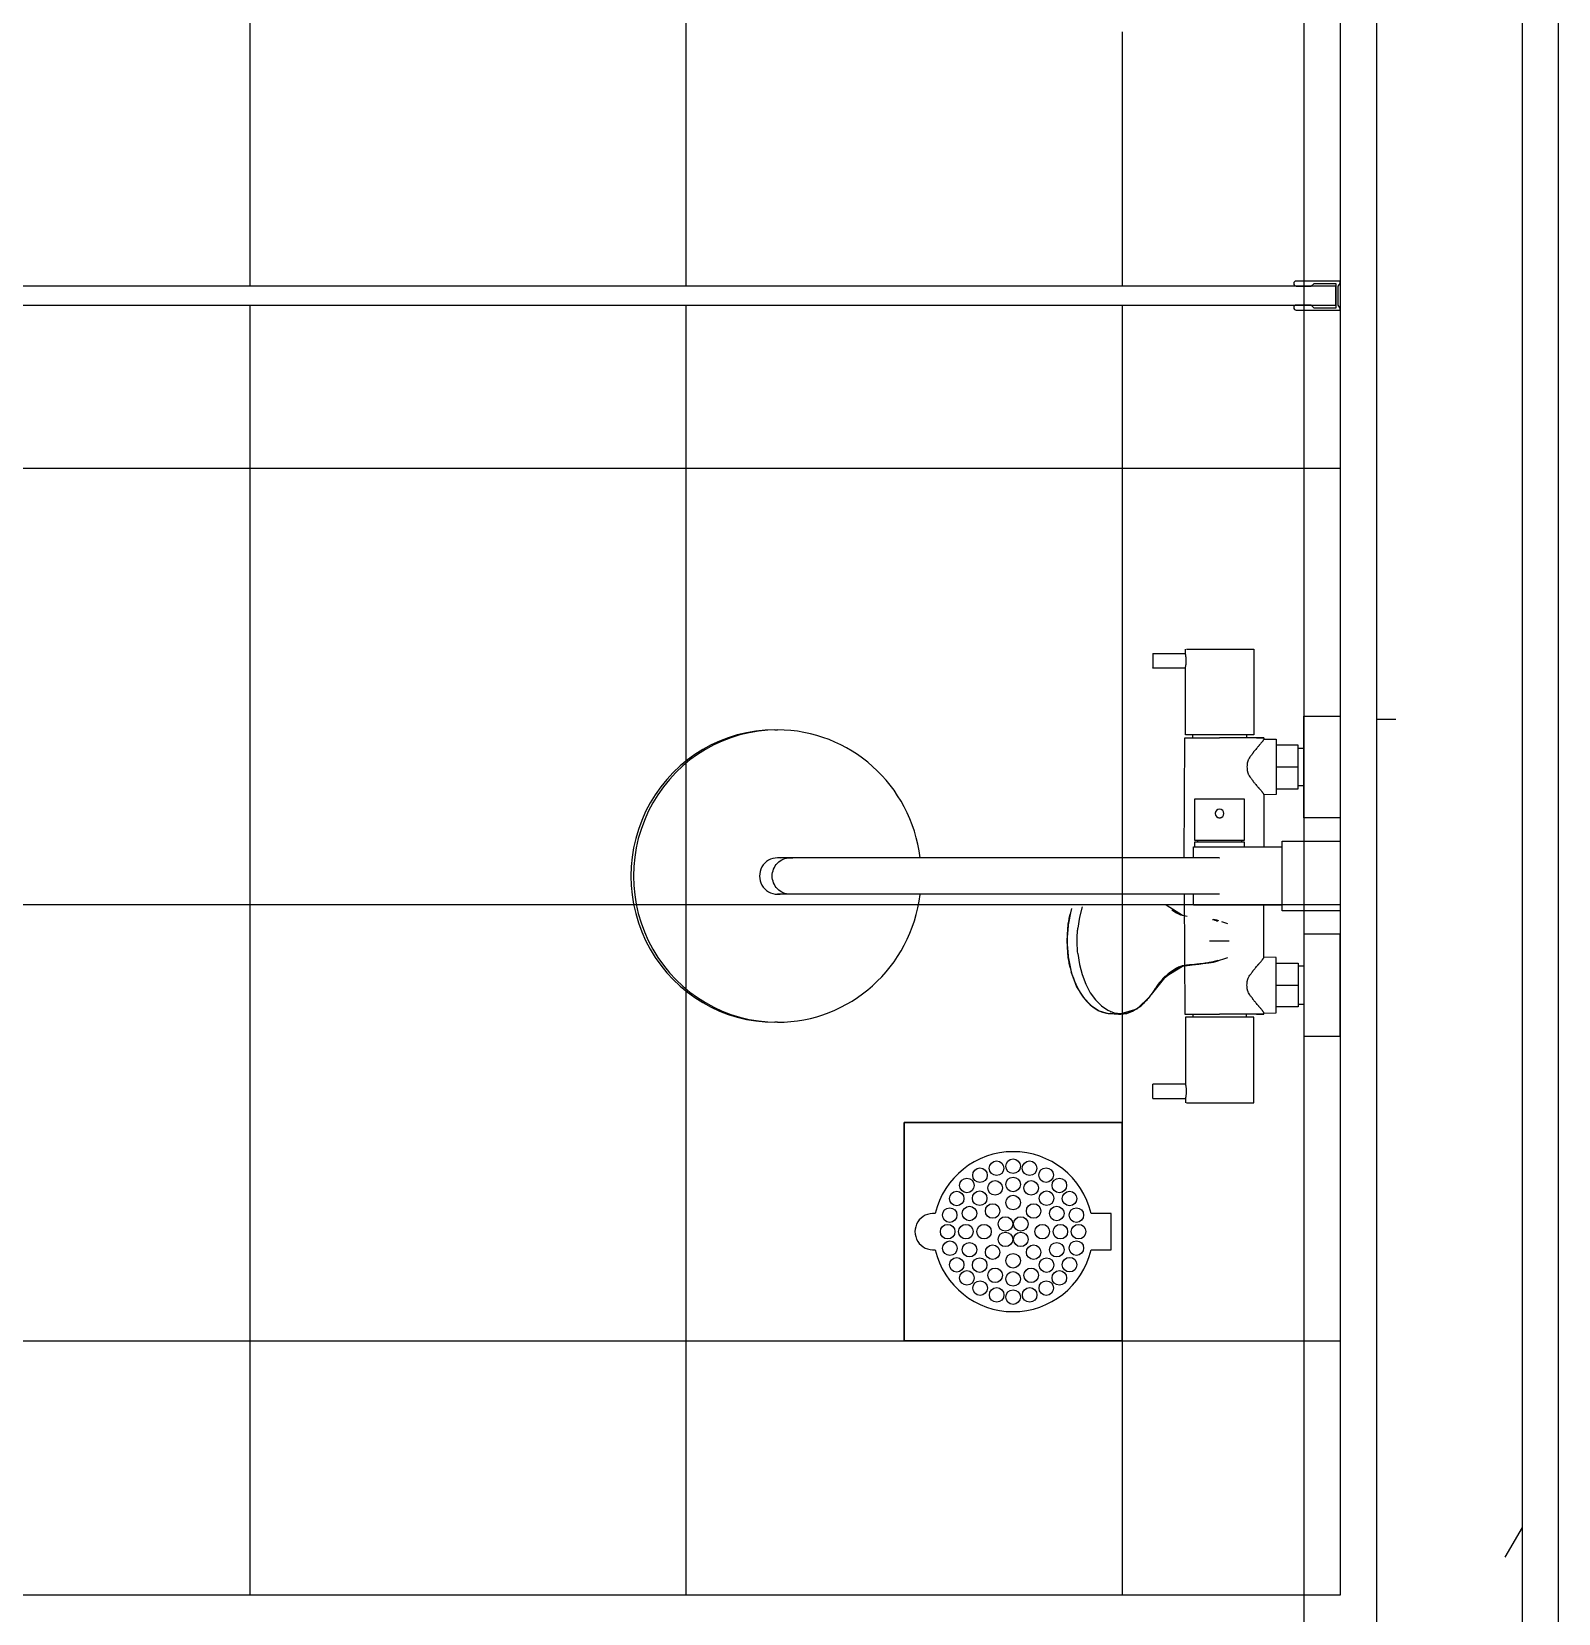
# Model space of a CAD drawing. Header units: millimetres. Extents: x -145636 to 131102, y -135903 to -7470.
# Drawn here: x 26745 to 27795, y -116861 to -115773 of the extents above; entities that cross this region are included whole.
import ezdxf

# ---------------------------------------------------------------- set-up
doc = ezdxf.new("R2010")
doc.units = ezdxf.units.MM
doc.layers.add('M_ARCHI', color=8, linetype='Continuous')

# ---------------------------------------------------------------- blocks, each defined once
blk = doc.blocks.new('RF Archi 21.10.2024')
at = {"layer": 'M_ARCHI', "color": 8}
for p, q in [((-138786, -25375.2), (-138786, -138101)), ((-138636, -126778.5), (-138636, -134028.5)), ((-138636, -126778.5), (-138636, -134028.5)), ((-138611, -134028.5), (-138611, -126778.5)), ((-138761, -129953.5), (-138761, -133253.5)), ((-138736, -129953.5), (-138736, -133278.5)), ((-138764, -132353.5), (-140545, -132353.5)), ((-138761, -132350), (-138791.3, -132350)), ((-138791.3, -132353.5), (-138781, -132353.5)), ((-138781, -132353.5), (-138779, -132351.5)), ((-138779, -132351.5), (-138764, -132351.5)), ((-138764, -132351.5), (-138764, -132368.5)), ((-138764, -132366.5), (-138764, -132353.5)), ((-138762.5, -132353.5), (-138761, -132351.5)), ((-138762.5, -132366.5), (-138762.5, -132353.5)), ((-138761, -132351.5), (-138761, -132350)), ((-140545, -132366.5), (-138764, -132366.5)), ((-138781, -132366.5), (-138791.3, -132366.5)), ((-138791.3, -132370), (-138761, -132370)), ((-138779, -132368.5), (-138781, -132366.5)), ((-138764, -132368.5), (-138779, -132368.5)), ((-138761, -132368.5), (-138762.5, -132366.5)), ((-138761, -132370), (-138761, -132368.5)), ((-138890, -132606), (-138890, -132616)), ((-138890, -132606.1), (-138890, -132606)), ((-138890, -132606), (-138890, -132606.1)), ((-138890, -132606.1), (-138890, -132606)), ((-138890, -132606), (-138867.5, -132606)), ((-138867.5, -132606), (-138867.5, -132603)), ((-138866.7, -132603), (-138844, -132603)), ((-138844, -132603), (-138820.5, -132603)), ((-138820.5, -132603), (-138820.5, -132662)), ((-138890, -132616), (-138890, -132615.8)), ((-138890, -132615.8), (-138890, -132616)), ((-138890, -132616), (-138890, -132615.8)), ((-138867.5, -132616), (-138890, -132616)), ((-138867.5, -132662), (-138867.5, -132616)), ((-138786, -132719), (-138786, -132649)), ((-138786, -132649), (-138761, -132649)), ((-138761, -132649), (-138761, -132719)), ((-139149.9, -132658.5), (-139148.1, -132658.5)), ((-138868.3, -132746.5), (-138868, -132664)), ((-138868, -132664), (-138844, -132664)), ((-138844, -132662), (-138867.5, -132662)), ((-138862.5, -132664), (-138862.5, -132662)), ((-138820.5, -132662), (-138844, -132662)), ((-138825.5, -132662), (-138825.5, -132664)), ((-138813.5, -132664), (-138813.5, -132664.8)), ((-138813.5, -132664.8), (-138805, -132665)), ((-138805, -132665), (-138805, -132703)), ((-138790, -132669), (-138805, -132669)), ((-138790, -132684), (-138790, -132669)), ((-138790, -132671), (-138786, -132671)), ((-138805, -132684), (-138790, -132684)), ((-138790, -132699), (-138790, -132684)), ((-138861, -132734.5), (-138861, -132706)), ((-138861, -132706), (-138844, -132706)), ((-138844, -132706), (-138827, -132706)), ((-138827, -132706), (-138827, -132734.5)), ((-138805, -132703), (-138813.5, -132703.2)), ((-138813.5, -132703.2), (-138813.5, -132739.1)), ((-138805, -132699), (-138790, -132699)), ((-138786, -132697), (-138790, -132697)), ((-138761, -132719), (-138786, -132719)), ((-138862, -132746.4), (-138862, -132739)), ((-138862, -132739), (-138801, -132739)), ((-138844, -132734.5), (-138861, -132734.5)), ((-138861, -132739), (-138861, -132735.5)), ((-138861, -132735.5), (-138844, -132735.5)), ((-138859, -132735.5), (-138859, -132734.5)), ((-138827, -132734.5), (-138844, -132734.5)), ((-138844, -132735.5), (-138827, -132735.5)), ((-138829, -132734.5), (-138829, -132735.5)), ((-138827, -132735.5), (-138827, -132739)), ((-138801, -132783), (-138801, -132735)), ((-138801, -132735), (-138761, -132735)), ((-138761, -132735), (-138761, -132783)), ((-139139.4, -132746.5), (-139148.1, -132746.5)), ((-139138.9, -132746.5), (-139139.4, -132746.5)), ((-139138.3, -132746.5), (-139138.9, -132746.5)), ((-139137.6, -132746.5), (-139138.3, -132746.5)), ((-139136.8, -132746.5), (-139137.6, -132746.5)), ((-139136, -132746.5), (-139136.8, -132746.5)), ((-139135.1, -132746.5), (-139136, -132746.5)), ((-139134.1, -132746.5), (-139135.1, -132746.5)), ((-139133.1, -132746.5), (-139134.1, -132746.5)), ((-139131.9, -132746.5), (-139133.1, -132746.5)), ((-139130.7, -132746.5), (-139131.9, -132746.5)), ((-139129.5, -132746.5), (-139130.7, -132746.5)), ((-139128.2, -132746.5), (-139129.5, -132746.5)), ((-139126.8, -132746.5), (-139128.2, -132746.5)), ((-139125.3, -132746.5), (-139126.8, -132746.5)), ((-139123.8, -132746.5), (-139125.3, -132746.5)), ((-139122.3, -132746.5), (-139123.8, -132746.5)), ((-139120.7, -132746.5), (-139122.3, -132746.5)), ((-139119, -132746.5), (-139120.7, -132746.5)), ((-139117.3, -132746.5), (-139119, -132746.5)), ((-139115.6, -132746.5), (-139117.3, -132746.5)), ((-139113.8, -132746.5), (-139115.6, -132746.5)), ((-139112, -132746.5), (-139113.8, -132746.5)), ((-139110.1, -132746.5), (-139112, -132746.5)), ((-139108.3, -132746.5), (-139110.1, -132746.5)), ((-139106.3, -132746.5), (-139108.3, -132746.5)), ((-139104.4, -132746.5), (-139106.3, -132746.5)), ((-139102.4, -132746.5), (-139104.4, -132746.5)), ((-139100.4, -132746.5), (-139102.4, -132746.5)), ((-139098.4, -132746.5), (-139100.4, -132746.5)), ((-139096.4, -132746.5), (-139098.4, -132746.5)), ((-139094.4, -132746.5), (-139096.4, -132746.5)), ((-139092.4, -132746.5), (-139094.4, -132746.5)), ((-139090.3, -132746.5), (-139092.4, -132746.5)), ((-139090, -132746.5), (-139090.3, -132746.5)), ((-138894, -132746.5), (-139090, -132746.5)), ((-138892, -132746.5), (-138894, -132746.5)), ((-138890, -132746.5), (-138892, -132746.5)), ((-138888, -132746.5), (-138890, -132746.5)), ((-138886, -132746.5), (-138888, -132746.5)), ((-138884.1, -132746.5), (-138886, -132746.5)), ((-138882.1, -132746.5), (-138884.1, -132746.5)), ((-138880.2, -132746.5), (-138882.1, -132746.5)), ((-138878.3, -132746.5), (-138880.2, -132746.5)), ((-138876.4, -132746.5), (-138878.3, -132746.5)), ((-138874.5, -132746.5), (-138876.4, -132746.5)), ((-138872.7, -132746.5), (-138874.5, -132746.5)), ((-138870.9, -132746.5), (-138872.7, -132746.5)), ((-138869.2, -132746.5), (-138870.9, -132746.5)), ((-138867.4, -132746.5), (-138869.2, -132746.5)), ((-138865.8, -132746.5), (-138867.4, -132746.5)), ((-138864.1, -132746.5), (-138865.8, -132746.5)), ((-138862.6, -132746.5), (-138864.1, -132746.5)), ((-138861, -132746.5), (-138862.6, -132746.5)), ((-138859.6, -132746.5), (-138861, -132746.5)), ((-138858.1, -132746.5), (-138859.6, -132746.5)), ((-138856.8, -132746.5), (-138858.1, -132746.5)), ((-138855.5, -132746.5), (-138856.8, -132746.5)), ((-138854.2, -132746.5), (-138855.5, -132746.5)), ((-138853, -132746.5), (-138854.2, -132746.5)), ((-138851.9, -132746.5), (-138853, -132746.5)), ((-138850.9, -132746.5), (-138851.9, -132746.5)), ((-138849.9, -132746.5), (-138850.9, -132746.5)), ((-138849, -132746.5), (-138849.9, -132746.5)), ((-138848.2, -132746.5), (-138849, -132746.5)), ((-138847.4, -132746.5), (-138848.2, -132746.5)), ((-138846.7, -132746.5), (-138847.4, -132746.5)), ((-138846.1, -132746.5), (-138846.7, -132746.5)), ((-138845.6, -132746.5), (-138846.1, -132746.5)), ((-138845.1, -132746.5), (-138845.6, -132746.5)), ((-138844.7, -132746.5), (-138845.1, -132746.5)), ((-138844.4, -132746.5), (-138844.7, -132746.5)), ((-138844.4, -132746.5), (-138844.2, -132746.5)), ((-138844.2, -132746.5), (-138844.4, -132746.5)), ((-138844.2, -132746.5), (-138844.1, -132746.5)), ((-138844.1, -132746.5), (-138844.2, -132746.5)), ((-138844.1, -132746.5), (-138844, -132746.5)), ((-138844, -132746.5), (-138844.1, -132746.5)), ((-139139.4, -132771.5), (-139148.1, -132771.5)), ((-139138.8, -132771.5), (-139139.4, -132771.5)), ((-139139.4, -132771.5), (-139139.4, -132771.5)), ((-139138.2, -132771.5), (-139138.8, -132771.5)), ((-139137.5, -132771.5), (-139138.2, -132771.5)), ((-139136.7, -132771.5), (-139137.5, -132771.5)), ((-139135.9, -132771.5), (-139136.7, -132771.5)), ((-139134.9, -132771.5), (-139135.9, -132771.5)), ((-139133.9, -132771.5), (-139134.9, -132771.5)), ((-139132.9, -132771.5), (-139133.9, -132771.5)), ((-139131.7, -132771.5), (-139132.9, -132771.5)), ((-139130.5, -132771.5), (-139131.7, -132771.5)), ((-139129.3, -132771.5), (-139130.5, -132771.5)), ((-139127.9, -132771.5), (-139129.3, -132771.5)), ((-139126.6, -132771.5), (-139127.9, -132771.5)), ((-139125.1, -132771.5), (-139126.6, -132771.5)), ((-139123.6, -132771.5), (-139125.1, -132771.5)), ((-139122, -132771.5), (-139123.6, -132771.5)), ((-139120.4, -132771.5), (-139122, -132771.5)), ((-139118.8, -132771.5), (-139120.4, -132771.5)), ((-139117.1, -132771.5), (-139118.8, -132771.5)), ((-139115.3, -132771.5), (-139117.1, -132771.5)), ((-139113.5, -132771.5), (-139115.3, -132771.5)), ((-139111.7, -132771.5), (-139113.5, -132771.5)), ((-139109.8, -132771.5), (-139111.7, -132771.5)), ((-139108, -132771.5), (-139109.8, -132771.5)), ((-139106, -132771.5), (-139108, -132771.5)), ((-139104.1, -132771.5), (-139106, -132771.5)), ((-139102.1, -132771.5), (-139104.1, -132771.5)), ((-139100.1, -132771.5), (-139102.1, -132771.5)), ((-139098.1, -132771.5), (-139100.1, -132771.5)), ((-139096.1, -132771.5), (-139098.1, -132771.5)), ((-139094.1, -132771.5), (-139096.1, -132771.5)), ((-139092, -132771.5), (-139094.1, -132771.5)), ((-139090, -132771.5), (-139092, -132771.5)), ((-138894, -132771.5), (-139090, -132771.5)), ((-138893.5, -132771.5), (-138894, -132771.5)), ((-138891.5, -132771.5), (-138893.5, -132771.5)), ((-138889.5, -132771.5), (-138891.5, -132771.5)), ((-138887.5, -132771.5), (-138889.5, -132771.5)), ((-138885.5, -132771.5), (-138887.5, -132771.5)), ((-138883.5, -132771.5), (-138885.5, -132771.5)), ((-138881.6, -132771.5), (-138883.5, -132771.5)), ((-138879.7, -132771.5), (-138881.6, -132771.5)), ((-138877.8, -132771.5), (-138879.7, -132771.5)), ((-138875.9, -132771.5), (-138877.8, -132771.5)), ((-138874, -132771.5), (-138875.9, -132771.5)), ((-138872.2, -132771.5), (-138874, -132771.5)), ((-138870.4, -132771.5), (-138872.2, -132771.5)), ((-138868.7, -132771.5), (-138870.4, -132771.5)), ((-138867, -132771.5), (-138868.7, -132771.5)), ((-138868.3, -132771.5), (-138868, -132854)), ((-138865.3, -132771.5), (-138867, -132771.5)), ((-138863.7, -132771.5), (-138865.3, -132771.5)), ((-138862.1, -132771.5), (-138863.7, -132771.5)), ((-138860.6, -132771.5), (-138862.1, -132771.5)), ((-138862, -132779), (-138862, -132771.6)), ((-138859.2, -132771.5), (-138860.6, -132771.5)), ((-138857.8, -132771.5), (-138859.2, -132771.5)), ((-138856.4, -132771.5), (-138857.8, -132771.5)), ((-138855.1, -132771.5), (-138856.4, -132771.5)), ((-138853.9, -132771.5), (-138855.1, -132771.5)), ((-138852.7, -132771.5), (-138853.9, -132771.5)), ((-138851.6, -132771.5), (-138852.7, -132771.5)), ((-138850.6, -132771.5), (-138851.6, -132771.5)), ((-138849.7, -132771.5), (-138850.6, -132771.5)), ((-138848.8, -132771.5), (-138849.7, -132771.5)), ((-138848, -132771.5), (-138848.8, -132771.5)), ((-138847.2, -132771.5), (-138848, -132771.5)), ((-138846.5, -132771.5), (-138847.2, -132771.5)), ((-138846, -132771.5), (-138846.5, -132771.5)), ((-138845.4, -132771.5), (-138846, -132771.5)), ((-138845, -132771.5), (-138845.4, -132771.5)), ((-138844.6, -132771.5), (-138845, -132771.5)), ((-138844.4, -132771.5), (-138844.6, -132771.5)), ((-138844.2, -132771.5), (-138844.4, -132771.5)), ((-138844, -132771.5), (-138844.2, -132771.5)), ((-138844, -132771.5), (-138844, -132771.5)), ((-138945.9, -132781.2), (-138948.3, -132792)), ((-138938.5, -132780.1), (-138940.3, -132787.2)), ((-138869.6, -132786.1), (-138880.8, -132779)), ((-138876.8, -132782.3), (-138873.6, -132784.3)), ((-138801, -132779), (-138862, -132779)), ((-138813.5, -132814.8), (-138813.5, -132778.8)), ((-138761, -132783), (-138801, -132783)), ((-138947.6, -132788.1), (-138949.1, -132803.5)), ((-138948.3, -132792), (-138949.1, -132803.5)), ((-138946.9, -132785.1), (-138947.6, -132788.1)), ((-138940.3, -132787.2), (-138941.5, -132794.8)), ((-138873.6, -132784.3), (-138870.8, -132785.7)), ((-138870.8, -132785.7), (-138866.4, -132786.6)), ((-138846, -132789.4), (-138848.2, -132788.9)), ((-138844.6, -132789.9), (-138846, -132789.4)), ((-138838.4, -132791.9), (-138842.4, -132790.4)), ((-138949.1, -132803.5), (-138947.6, -132818.8)), ((-138949.1, -132803.5), (-138948.3, -132815)), ((-138850.9, -132803.5), (-138850.8, -132803.5)), ((-138850.8, -132803.5), (-138842.2, -132803.5)), ((-138842.2, -132803.5), (-138837.4, -132803.5)), ((-138786, -132799), (-138786, -132869)), ((-138761, -132799), (-138786, -132799)), ((-138761, -132869), (-138761, -132799)), ((-138948.3, -132815), (-138945.9, -132825.7)), ((-138941.5, -132812.2), (-138940.3, -132819.7)), ((-138846.8, -132817.8), (-138838.4, -132815)), ((-138805, -132815), (-138813.5, -132814.8)), ((-138805, -132853), (-138805, -132815)), ((-138947.6, -132818.8), (-138946.9, -132821.9)), ((-138946.2, -132824.6), (-138943.3, -132832.6)), ((-138945.9, -132825.7), (-138942.3, -132835.1)), ((-138940.3, -132819.7), (-138938.5, -132826.8)), ((-138938.5, -132826.8), (-138936, -132833.4)), ((-138881.3, -132828.6), (-138877.6, -132825.3)), ((-138880.8, -132827.9), (-138869.6, -132820.9)), ((-138877.6, -132825.3), (-138876.8, -132824.6)), ((-138876.8, -132824.6), (-138875.4, -132823.7)), ((-138875.4, -132823.7), (-138871.6, -132821.6)), ((-138871.6, -132821.6), (-138867.7, -132820.5)), ((-138869.6, -132820.9), (-138861.3, -132819.8)), ((-138867.7, -132820.5), (-138858.2, -132819.6)), ((-138861.3, -132819.8), (-138855.5, -132819.2)), ((-138858.2, -132819.6), (-138846.8, -132817.8)), ((-138855.5, -132819.2), (-138851.3, -132818.6)), ((-138851.3, -132818.6), (-138848.2, -132818.1)), ((-138848.2, -132818.1), (-138846, -132817.5)), ((-138846, -132817.5), (-138844.6, -132817)), ((-138805, -132819), (-138790, -132819)), ((-138790, -132819), (-138790, -132834)), ((-138786, -132821), (-138790, -132821)), ((-138943.3, -132832.6), (-138941.2, -132836.9)), ((-138942.3, -132835.1), (-138937.6, -132842.6)), ((-138936, -132833.4), (-138932.9, -132839.3)), ((-138891.9, -132841.9), (-138886, -132834.3)), ((-138890.8, -132840.5), (-138880.8, -132827.9)), ((-138886, -132834.3), (-138884.6, -132832.5)), ((-138884.6, -132832.5), (-138882.8, -132830.2)), ((-138882.8, -132830.2), (-138881.3, -132828.6)), ((-138805, -132834), (-138790, -132834)), ((-138790, -132834), (-138790, -132849)), ((-138938.9, -132840.7), (-138936.7, -132843.6)), ((-138937.6, -132842.6), (-138932.4, -132848.1)), ((-138936.7, -132843.6), (-138932.9, -132847.5)), ((-138932.9, -132839.3), (-138929.3, -132844.2)), ((-138932.4, -132848.1), (-138926.9, -132851.6)), ((-138929.3, -132844.2), (-138925.3, -132848.3)), ((-138925.3, -132848.3), (-138920.9, -132851.2)), ((-138903.8, -132852), (-138898, -132848.3)), ((-138900.7, -132850.2), (-138891.9, -132841.9)), ((-138898, -132848.3), (-138891.9, -132841.9)), ((-138891.9, -132841.9), (-138890.8, -132840.5)), ((-138790, -132849), (-138805, -132849)), ((-138790, -132847), (-138786, -132847)), ((-139148.1, -132859.5), (-139149.9, -132859.5)), ((-138926.9, -132851.6), (-138920.6, -132853.4)), ((-138920.9, -132851.2), (-138916.4, -132853)), ((-138920.6, -132853.4), (-138920.3, -132853.4)), ((-138920.3, -132853.4), (-138912.8, -132853.9)), ((-138918.7, -132853.5), (-138917.4, -132853.6)), ((-138917.4, -132853.6), (-138916.1, -132853.7)), ((-138916.4, -132853), (-138911.7, -132853.6)), ((-138916.1, -132853.7), (-138914.8, -132853.8)), ((-138914.8, -132853.8), (-138913.5, -132853.9)), ((-138913.5, -132853.9), (-138912.2, -132853.9)), ((-138912.2, -132853.9), (-138907.9, -132853.4)), ((-138911.7, -132853.6), (-138900.7, -132850.2)), ((-138907.9, -132853.4), (-138903.8, -132852)), ((-138868, -132854), (-138844, -132854)), ((-138844, -132856), (-138867.5, -132856)), ((-138867.5, -132856), (-138867.5, -132902)), ((-138862.5, -132854), (-138862.5, -132856)), ((-138820.5, -132856), (-138844, -132856)), ((-138825.5, -132856), (-138825.5, -132854)), ((-138820.5, -132915), (-138820.5, -132856)), ((-138813.5, -132853.2), (-138805, -132853)), ((-138813.5, -132854), (-138813.5, -132853.2)), ((-138786, -132869), (-138761, -132869)), ((-138890, -132912), (-138890, -132902)), ((-138890, -132902), (-138890, -132902.1)), ((-138890, -132902.1), (-138890, -132902)), ((-138867.5, -132902), (-138890, -132902)), ((-138890, -132902), (-138890, -132902.1)), ((-138890, -132911.8), (-138890, -132912)), ((-138890, -132912), (-138890, -132911.8)), ((-138890, -132911.8), (-138890, -132912)), ((-138890, -132912), (-138867.5, -132912)), ((-138867.5, -132912), (-138867.5, -132915)), ((-138866.7, -132915), (-138844, -132915)), ((-138844, -132915), (-138820.5, -132915)), ((-139061, -132928.5), (-138911, -132928.5)), ((-139061, -133078.5), (-139061, -132928.5)), ((-138911, -132928.5), (-139061, -132928.5)), ((-139061, -132928.5), (-139061, -133078.5)), ((-138911, -132928.5), (-138911, -133078.5)), ((-138911, -133078.5), (-138911, -132928.5)), ((-138918.5, -132991), (-138932.4, -132991)), ((-138918.5, -133016), (-138918.5, -132991)), ((-138932.4, -133016), (-138918.5, -133016)), ((-138911, -133078.5), (-139061, -133078.5)), ((-139061, -133078.5), (-138911, -133078.5)), ((-138761, -133253.5), (-140711, -133253.5))]:
    blk.add_line(p, q, dxfattribs=at)
at = {"layer": 'M_ARCHI', "color": 8, "linetype": 'Continuous'}
for p, q in [((-139511, -131466.9), (-139511, -132353.5)), ((-139211, -131466.7), (-139211, -132353.5)), ((-138911, -132178.5), (-138911, -132353.5)), ((-139511, -132366.9), (-139511, -133253.5)), ((-139211, -132366.7), (-139211, -133253.5)), ((-138911, -132366.6), (-138911, -132928.5)), ((-142311, -132478.5), (-138761, -132478.5)), ((-138736, -132651.1), (-138722.8, -132651.1)), ((-142311, -132778.5), (-138761, -132778.5)), ((-142311, -133078.5), (-139061, -133078.5)), ((-138911, -133078.5), (-138911, -133253.5)), ((-138911, -133078.5), (-138761, -133078.5)), ((-138636, -133207), (-138647.8, -133227.4))]:
    blk.add_line(p, q, dxfattribs=at)
at = {"layer": 'M_ARCHI', "color": 8}
for centre in [(-138997.4, -132959.9), (-138986, -132958.5), (-138974.7, -132959.9), (-139017.8, -132971.7), (-139008.8, -132964.7), (-138998.4, -132973.4), (-138986, -132971), (-138973.6, -132973.4), (-138963.3, -132964.6), (-138954.2, -132971.7), (-139024.8, -132980.7), (-139009, -132980.5), (-138986, -132983.5), (-138963, -132980.5), (-138947.2, -132980.7), (-139029.6, -132992.1), (-139016, -132991), (-139000.1, -132989.3), (-138971.9, -132989.3), (-138956, -132991), (-138942.5, -132992.1), (-139031, -133003.5), (-139018.5, -133003.5), (-139006, -133003.5), (-138991.3, -132998.2), (-138980.7, -132998.2), (-138966, -133003.5), (-138953.5, -133003.5), (-138941, -133003.5), (-139029.5, -133014.9), (-139016, -133015.9), (-138991.3, -133008.8), (-138980.7, -133008.8), (-138956, -133015.9), (-138942.5, -133014.8), (-139024.8, -133026.3), (-139009, -133026.5), (-139000.1, -133017.6), (-138986, -133023.5), (-138971.9, -133017.6), (-138963, -133026.5), (-138947.2, -133026.2), (-139017.8, -133035.3), (-138998.4, -133033.5), (-138986, -133036), (-138973.6, -133033.5), (-138954.2, -133035.3), (-139008.7, -133042.3), (-138997.3, -133047), (-138986, -133048.5), (-138974.6, -133047), (-138963.2, -133042.3)]:
    blk.add_circle(centre, 5, dxfattribs=at)
for centre, radius, start, end in [((-138791.3, -132351.7), 1.75, 90, 180), ((-138791.3, -132351.7), 1.75, 180, 270), ((-138791.3, -132368.2), 1.75, 90, 180), ((-138791.3, -132368.2), 1.75, 180, 270), ((-138844, -132716), 3, 90, 270), ((-138844, -132716), 3, 270, 90), ((-138986, -133003.5), 55, 13.1366, 166.95), ((-139041, -133003.5), 12.5, 83.475, 276.525), ((-138986, -133003.5), 55, 193.05, 346.8634)]:
    blk.add_arc(centre, radius, start, end, dxfattribs=at)
for centre, major_axis, ratio, start_param, end_param in [((-139149.9, -132759), (0, 100.5), 0.984808, 0, 3.141593), ((-139148.1, -132759), (0, 100.5), 0.984808, 0, 3.141593), ((-139148.1, -132759), (0, 100.5), 0.984808, 4.838199, 6.283185), ((-139148.1, -132759), (0, 12.5), 0.984808, 0, 3.141593), ((-139148.1, -132759), (0, 12.5), 0.984808, 6.132198, 6.283185), ((-139148.1, -132759), (0, 12.5), 0.984808, 3.141593, 3.29258), ((-139148.1, -132759), (0, 100.5), 0.984808, 3.141593, 4.586579), ((-138918.7, -132803.5), (0, 50), 0.603332, 1.178097, 1.570796), ((-138918.7, -132803.5), (0, 50), 0.603332, 1.570796, 3.141593)]:
    blk.add_ellipse(centre, major_axis=major_axis, ratio=ratio, start_param=start_param, end_param=end_param, dxfattribs=at)
for points, knots in [([(-138867.5, -132616), (-138867.5, -132616), (-138867.5, -132615.9), (-138867.4, -132615.7), (-138867.4, -132615.3), (-138867.3, -132614.8), (-138867.2, -132614.2), (-138867.1, -132613.5), (-138867, -132612.7), (-138867, -132611.8), (-138867, -132610.9), (-138867, -132610.2), (-138867, -132609.5), (-138867.1, -132608.6), (-138867.2, -132607.7), (-138867.3, -132607), (-138867.5, -132606.2), (-138867.5, -132606), (-138867.5, -132606)], [0, 0, 0, 0, 0.055556, 0.111111, 0.166667, 0.222222, 0.277778, 0.333333, 0.388889, 0.444444, 0.513889, 0.548611, 0.583333, 0.652778, 0.722222, 0.791667, 0.861111, 1, 1, 1, 1]), ([(-138813.5, -132664), (-138813.5, -132664), (-138815.9, -132664), (-138819.7, -132664), (-138826.6, -132664), (-138837.9, -132664), (-138844, -132664)], [0, 0, 0, 0, 0.01974667, 0.04180364, 0.07040511, 0.09897424, 0.09897424, 0.09897424, 0.09897424]), ([(-138818.7, -132664), (-138817.6, -132664), (-138815.6, -132664), (-138813.5, -132664), (-138813.5, -132664)], [0.0618589, 0.0618589, 0.0618589, 0.0618589, 0.07922757, 0.09897424, 0.09897424, 0.09897424, 0.09897424]), ([(-138813.5, -132664.8), (-138813.5, -132664.8), (-138813.5, -132665), (-138813.9, -132665.5), (-138814.1, -132665.9), (-138814.3, -132666.2), (-138814.6, -132666.5), (-138815, -132667), (-138815.6, -132667.7), (-138816.2, -132668.5), (-138816.7, -132669), (-138817, -132669.4), (-138817.2, -132669.6), (-138817.4, -132669.9), (-138817.7, -132670.3), (-138818.3, -132670.9), (-138819, -132671.7), (-138819.6, -132672.5), (-138820.2, -132673.1), (-138820.6, -132673.6), (-138820.9, -132674), (-138821, -132674.2), (-138821.1, -132674.4), (-138821.2, -132674.6), (-138821.4, -132674.8), (-138821.7, -132675.2), (-138822.1, -132675.8), (-138822.7, -132676.5), (-138823.4, -132677.5), (-138824, -132678.5), (-138824.4, -132679.4), (-138824.6, -132679.9), (-138824.7, -132680.4), (-138824.8, -132680.8), (-138825, -132681.4), (-138825.1, -132682.4), (-138825.2, -132684), (-138825.1, -132685.5), (-138825, -132686.6), (-138824.8, -132687.2), (-138824.7, -132687.6), (-138824.6, -132688), (-138824.4, -132688.6), (-138824, -132689.5), (-138823.3, -132690.5), (-138822.6, -132691.5), (-138822.1, -132692.2), (-138821.7, -132692.8), (-138821.4, -132693.2), (-138821.2, -132693.4), (-138821.1, -132693.6), (-138821, -132693.7), (-138820.8, -132694), (-138820.5, -132694.4), (-138820.1, -132694.9), (-138819.6, -132695.5), (-138818.9, -132696.3), (-138818.3, -132697.1), (-138817.7, -132697.7), (-138817.4, -132698.1), (-138817.2, -132698.3), (-138817, -132698.6), (-138816.7, -132698.9), (-138816.2, -132699.5), (-138815.5, -132700.3), (-138814.9, -132701), (-138814.5, -132701.5), (-138814.3, -132701.8), (-138814.1, -132702.1), (-138813.8, -132702.5), (-138813.5, -132703), (-138813.5, -132703.2), (-138813.5, -132703.2)], [-1, -1, -1, -1, -0.944444, -0.916667, -0.902778, -0.888889, -0.875, -0.861111, -0.833333, -0.805556, -0.791667, -0.784722, -0.777778, -0.770833, -0.763889, -0.75, -0.722222, -0.708333, -0.694444, -0.680556, -0.673611, -0.670139, -0.666667, -0.663194, -0.659722, -0.652778, -0.638889, -0.625, -0.611111, -0.583333, -0.569444, -0.5625, -0.555556, -0.548611, -0.541667, -0.527778, -0.5, -0.472222, -0.458333, -0.451389, -0.444444, -0.4375, -0.430556, -0.416667, -0.388889, -0.375, -0.361111, -0.347222, -0.340278, -0.336806, -0.333333, -0.329861, -0.326389, -0.319444, -0.305556, -0.291667, -0.277778, -0.25, -0.236111, -0.229167, -0.222222, -0.215278, -0.208333, -0.194444, -0.166667, -0.138889, -0.125, -0.111111, -0.097222, -0.083333, -0.055556, 0, 0, 0, 0]), ([(-138847, -132715.4), (-138847, -132715.7), (-138847, -132716), (-138847, -132716.3), (-138847, -132716.5), (-138847, -132716.5)], [0.4444444, 0.4444444, 0.4444444, 0.4444444, 0.5138889, 0.5486111, 0.5555556, 0.5555556, 0.5555556, 0.5555556]), ([(-138942, -132803.5), (-138942, -132801.7), (-138941.9, -132798.8), (-138941.6, -132795.9), (-138941.5, -132794.8)], [-1, -1, -1, -1, -0.4, 0, 0, 0, 0]), ([(-138941.5, -132812.2), (-138941.7, -132810.5), (-138941.9, -132807.6), (-138942, -132804.6), (-138942, -132803.5)], [-1, -1, -1, -1, -0.4, 0, 0, 0, 0]), ([(-138813.5, -132853.2), (-138813.5, -132853.2), (-138813.5, -132853), (-138813.9, -132852.5), (-138814.1, -132852.1), (-138814.3, -132851.8), (-138814.6, -132851.4), (-138815, -132850.9), (-138815.6, -132850.2), (-138816.2, -132849.5), (-138816.7, -132848.9), (-138817, -132848.6), (-138817.2, -132848.3), (-138817.4, -132848), (-138817.7, -132847.7), (-138818.3, -132847), (-138819, -132846.3), (-138819.6, -132845.5), (-138820.2, -132844.9), (-138820.6, -132844.3), (-138820.9, -132843.9), (-138821, -132843.7), (-138821.1, -132843.5), (-138821.2, -132843.4), (-138821.4, -132843.1), (-138821.7, -132842.7), (-138822.1, -132842.2), (-138822.7, -132841.5), (-138823.4, -132840.5), (-138824, -132839.5), (-138824.4, -132838.5), (-138824.6, -132838), (-138824.7, -132837.6), (-138824.8, -132837.2), (-138825, -132836.6), (-138825.1, -132835.5), (-138825.2, -132834), (-138825.1, -132832.4), (-138825, -132831.3), (-138824.8, -132830.8), (-138824.7, -132830.3), (-138824.6, -132829.9), (-138824.4, -132829.4), (-138824, -132828.4), (-138823.3, -132827.4), (-138822.6, -132826.5), (-138822.1, -132825.7), (-138821.7, -132825.2), (-138821.4, -132824.8), (-138821.2, -132824.5), (-138821.1, -132824.4), (-138821, -132824.2), (-138820.8, -132824), (-138820.5, -132823.6), (-138820.1, -132823.1), (-138819.6, -132822.4), (-138818.9, -132821.6), (-138818.3, -132820.9), (-138817.7, -132820.2), (-138817.4, -132819.9), (-138817.2, -132819.6), (-138817, -132819.4), (-138816.7, -132819), (-138816.2, -132818.4), (-138815.5, -132817.7), (-138814.9, -132817), (-138814.5, -132816.5), (-138814.3, -132816.1), (-138814.1, -132815.8), (-138813.8, -132815.5), (-138813.5, -132815), (-138813.5, -132814.8), (-138813.5, -132814.8)], [-1, -1, -1, -1, -0.944444, -0.916667, -0.902778, -0.888889, -0.875, -0.861111, -0.833333, -0.805556, -0.791667, -0.784722, -0.777778, -0.770833, -0.763889, -0.75, -0.722222, -0.708333, -0.694444, -0.680556, -0.673611, -0.670139, -0.666667, -0.663194, -0.659722, -0.652778, -0.638889, -0.625, -0.611111, -0.583333, -0.569444, -0.5625, -0.555556, -0.548611, -0.541667, -0.527778, -0.5, -0.472222, -0.458333, -0.451389, -0.444444, -0.4375, -0.430556, -0.416667, -0.388889, -0.375, -0.361111, -0.347222, -0.340278, -0.336806, -0.333333, -0.329861, -0.326389, -0.319444, -0.305556, -0.291667, -0.277778, -0.25, -0.236111, -0.229167, -0.222222, -0.215278, -0.208333, -0.194444, -0.166667, -0.138889, -0.125, -0.111111, -0.097222, -0.083333, -0.055556, 0, 0, 0, 0]), ([(-138845.3, -132817), (-138845.6, -132817.2), (-138846.6, -132817.5), (-138848.8, -132818.1), (-138851.8, -132818.7), (-138855.3, -132819.2), (-138858.8, -132819.6), (-138861.4, -132819.9), (-138863.8, -132820.1), (-138865.7, -132820.2), (-138867.9, -132820.4), (-138869.8, -132820.8), (-138871.5, -132821.4), (-138872.9, -132822), (-138874.2, -132822.7), (-138876.1, -132823.9), (-138878.6, -132825.6), (-138881.6, -132828.1), (-138884.3, -132830.9), (-138886.8, -132834.1), (-138889.1, -132837.5), (-138891.3, -132840.9), (-138893.7, -132843.9), (-138897, -132847.3), (-138901.1, -132850.8), (-138906.6, -132853.3), (-138910.3, -132853.9), (-138912.2, -132853.9)], [0, 0, 0, 0, 0.1, 0.2, 0.3, 0.4, 0.45, 0.5, 0.525, 0.55, 0.575, 0.6, 0.6125, 0.625, 0.6375, 0.65, 0.675, 0.7, 0.725, 0.75, 0.775, 0.8, 0.825, 0.85, 0.9, 0.95, 1, 1, 1, 1]), ([(-138919.2, -132853), (-138919.2, -132853.1), (-138919.1, -132853.3), (-138918.8, -132853.5), (-138918.7, -132853.5), (-138918.7, -132853.5)], [-1, -1, -1, -1, -0.875, -0.625, 0, 0, 0, 0]), ([(-138912.2, -132853.9), (-138912.1, -132853.9), (-138912, -132853.9), (-138911.8, -132853.7), (-138911.7, -132853.6), (-138911.7, -132853.6)], [-0.9879218, -0.9879218, -0.9879218, -0.9879218, -0.75, -0.5, 0, 0, 0, 0]), ([(-138813.5, -132854), (-138813.5, -132854), (-138815.9, -132854), (-138819.7, -132854), (-138826.6, -132854), (-138837.9, -132854), (-138844, -132854)], [0, 0, 0, 0, 0.01974667, 0.04180364, 0.07040511, 0.09897424, 0.09897424, 0.09897424, 0.09897424]), ([(-138818.7, -132854), (-138817.6, -132854), (-138815.6, -132854), (-138813.5, -132854), (-138813.5, -132854)], [0.0618589, 0.0618589, 0.0618589, 0.0618589, 0.07922757, 0.09897424, 0.09897424, 0.09897424, 0.09897424]), ([(-138867.5, -132902), (-138867.5, -132902), (-138867.5, -132902), (-138867.4, -132902.2), (-138867.4, -132902.6), (-138867.3, -132903.1), (-138867.2, -132903.7), (-138867.1, -132904.5), (-138867, -132905.3), (-138867, -132906.2), (-138867, -132907), (-138867, -132907.7), (-138867, -132908.4), (-138867.1, -132909.3), (-138867.2, -132910.2), (-138867.3, -132911), (-138867.5, -132911.7), (-138867.5, -132912), (-138867.5, -132912)], [0, 0, 0, 0, 0.055556, 0.111111, 0.166667, 0.222222, 0.277778, 0.333333, 0.388889, 0.444444, 0.513889, 0.548611, 0.583333, 0.652778, 0.722222, 0.791667, 0.861111, 1, 1, 1, 1])]:
    blk.add_open_spline(points, degree=3, knots=knots, dxfattribs=at)
for points in [[(-138813.6, -132664), (-138813.6, -132664), (-138813.5, -132664), (-138813.5, -132664)], [(-138813.5, -132664), (-138813.5, -132664), (-138813.6, -132664), (-138813.6, -132664)], [(-138845, -132718.8), (-138844.7, -132718.9), (-138844.4, -132719), (-138844, -132719)], [(-138844, -132719), (-138843.8, -132719), (-138843.5, -132718.9), (-138843.1, -132718.8), (-138843, -132718.8)], [(-139139.4, -132771.5), (-139141, -132771.5), (-139144.2, -132770.8), (-139148.3, -132768), (-139151, -132763.9), (-139152, -132759), (-139151, -132754.1), (-139148.3, -132749.9), (-139144.2, -132747.1), (-139141, -132746.5), (-139139.4, -132746.5)], [(-139139.4, -132746.5), (-139138.9, -132746.5), (-139138.3, -132746.5), (-139137.8, -132746.6)], [(-139137.8, -132771.4), (-139138.3, -132771.4), (-139138.9, -132771.5), (-139139.4, -132771.5)], [(-138848.9, -132788.8), (-138848, -132789), (-138846.6, -132789.4), (-138845.6, -132789.8), (-138845.3, -132789.9)], [(-138948.9, -132803.5), (-138949, -132803.5), (-138949, -132803.5), (-138949, -132803.5)], [(-138948.9, -132803.5), (-138949, -132803.5), (-138949, -132803.5), (-138949, -132803.5)], [(-138948.9, -132803.5), (-138948.9, -132803.5), (-138948.9, -132803.5), (-138948.9, -132803.5)], [(-138948.9, -132803.5), (-138948.9, -132803.5), (-138948.9, -132803.5), (-138948.9, -132803.5)], [(-138813.6, -132854), (-138813.6, -132854), (-138813.5, -132854), (-138813.5, -132854)], [(-138813.5, -132854), (-138813.5, -132854), (-138813.6, -132854), (-138813.6, -132854)]]:
    blk.add_open_spline(points, degree=3, dxfattribs=at)

msp = doc.modelspace()

# ---------------------------------------------------------------- block references
at = {"layer": 'M_ARCHI', "color": 8, "linetype": 'Continuous'}
msp.add_blockref('RF Archi 21.10.2024', (166405.7, 16405.4), dxfattribs=at)

doc.saveas('drawing.dxf')
